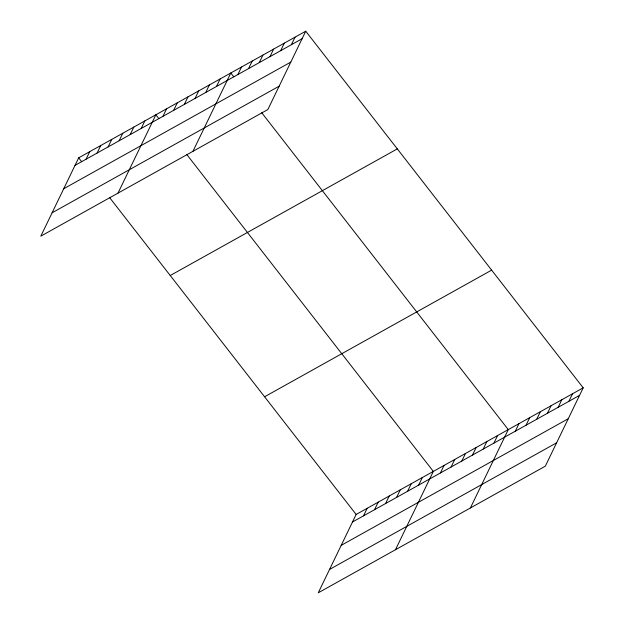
<?xml version="1.0" encoding="UTF-8"?>
<svg xmlns="http://www.w3.org/2000/svg" width="624" height="624" viewBox="0 0 624 624"><rect width="100%" height="100%" fill="white"/><g stroke="black" fill="none" stroke-linecap="round" stroke-linejoin="round"><path stroke-width="0.94" d="M305.737 31.2L78.671 157.833L40.802 236.176L267.86 109.543L305.737 31.2L583.198 387.824L545.329 466.167L318.263 592.8L356.14 514.457L583.198 387.824M86.057 159.214L89.7 151.679M97.087 153.059L100.729 145.532M108.116 146.913L111.758 139.378M119.145 140.759L122.788 133.232M130.174 134.612L133.817 127.078M141.203 128.458L144.846 120.923M117.998 193.12L155.875 114.777L158.847 118.599M162.934 116.337L166.577 108.81M173.636 110.37L177.278 102.835M184.345 104.403L187.988 96.868M195.047 98.428L198.689 90.893M205.756 92.461L209.391 84.926M216.458 86.494L220.1 78.959M192.933 151.328L230.802 72.985L233.774 76.807M237.869 74.552L241.504 67.018M248.57 68.585L252.213 61.051M259.272 62.611L262.915 55.076M269.981 56.644L273.624 49.109M280.683 50.677L284.326 43.142M291.385 44.702L295.027 37.167M363.527 515.837L367.169 508.303M374.556 509.691L378.199 502.156M385.585 503.537L389.228 496.002M396.614 497.39L400.257 489.856M407.644 491.236L411.286 483.701M418.673 485.09L422.315 477.555M395.468 549.744L433.337 471.401L186.787 154.518M440.404 472.969L444.046 465.434M451.105 466.994L454.748 459.459M461.815 461.027L465.457 453.492M472.516 455.06L476.159 447.525M483.218 449.085L486.86 441.55M493.927 443.118L497.57 435.583M470.395 507.959L508.271 429.616L261.721 112.726M515.33 431.176L518.973 423.641M526.04 425.209L529.682 417.674M536.741 419.234L540.384 411.707M547.443 413.267L551.086 405.733M558.152 407.3L561.795 399.766M568.854 401.326L572.497 393.799M75.028 165.36L302.094 38.735M63.734 188.729L290.792 62.104M52.096 212.807L279.154 86.174M170.235 275.519L397.301 148.886M264.576 396.77L491.634 270.137M352.498 521.992L579.563 395.359M341.203 545.36L568.261 418.727M329.566 569.431L556.624 442.806M78.671 157.833L81.643 161.655M109.59 197.566L356.14 514.457"/></g></svg>
